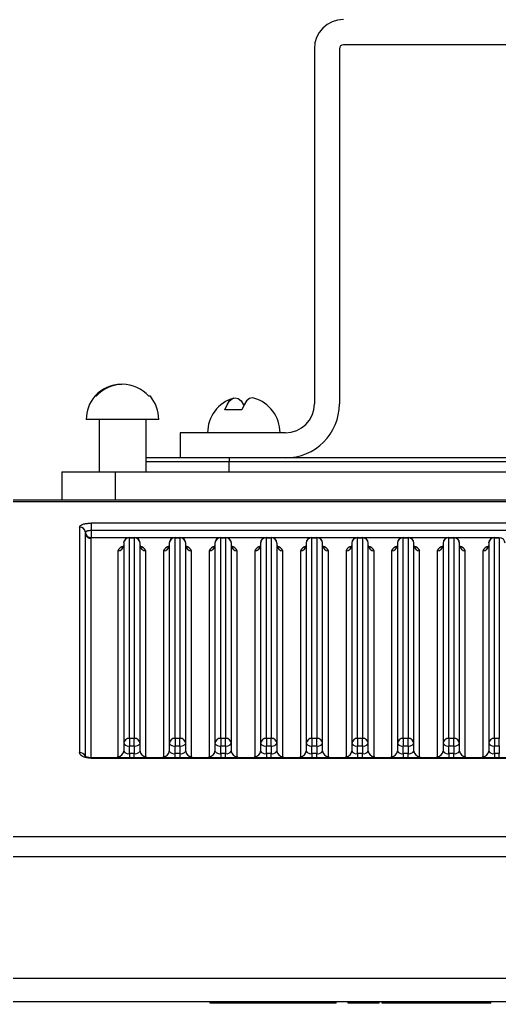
# Model space of a CAD drawing. Header units: millimetres. Extents: x -69706 to 52883, y -6882 to 68885.
# Drawn here: x 6007.5 to 6060.1, y 61153.5 to 61261.2 of the extents above; entities that cross this region are included whole.
import ezdxf

# ---------------------------------------------------------------- set-up
doc = ezdxf.new("R2010")
doc.units = ezdxf.units.MM
doc.layers.add('B2F-H-EQ-P-T20001$0$M-HVAC-EQPM', color=134, linetype='Continuous')

# ---------------------------------------------------------------- blocks, each defined once
blk = doc.blocks.new('B2F-H-EQ-P-T20001$0$CH-B2C-05、09-1000RT_20201019')
at = {"color": 0, "linetype": 'Continuous', "lineweight": 25}
for p, q in [((2181.5, -182.75), (2128.39, -182.75)), ((2125.22, -183.18), (2125.22, -222.07)), ((2127.96, -183.18), (2127.96, -222.07)), ((2101.31, -221.23), (2101.14, -221.23)), ((2107.24, -221.23), (2107.07, -221.23)), ((2117.27, -222.71), (2115.41, -222.71)), ((2108.16, -223.77), (2100.22, -223.77)), ((2101.65, -229.52), (2101.65, -223.77)), ((2106.73, -223.77), (2106.73, -229.52)), ((2122.04, -225.25), (2110.5, -225.25)), ((2110.5, -225.25), (2110.5, -227.99)), ((2115.86, -227.99), (2106.73, -227.99)), ((2194.04, -227.99), (2115.86, -227.99)), ((2115.86, -227.99), (2115.86, -228.37)), ((2106.73, -228.37), (2115.86, -228.37)), ((2115.86, -228.37), (2194.04, -228.37)), ((2115.86, -229.52), (2115.86, -228.37)), ((2097.54, -229.52), (2097.54, -232.61)), ((2097.54, -229.52), (2103.39, -229.52)), ((2103.39, -229.52), (2103.39, -232.61)), ((2103.39, -229.52), (2206.51, -229.52)), ((2330.47, -232.61), (1979.99, -232.61)), ((1979.99, -232.75), (2330.47, -232.75)), ((2099.49, -235.56), (2099.49, -260.26)), ((2209.69, -235.14), (2100.76, -235.14)), ((2100.76, -235.14), (2100.76, -235.94)), ((2100.13, -236.15), (2100.13, -236.23)), ((2100.13, -260.82), (2100.13, -236.23)), ((2209.69, -235.94), (2100.76, -235.94)), ((2100.76, -236.72), (2104.77, -236.72)), ((2100.76, -260.79), (2100.76, -236.81)), ((2104.95, -236.69), (2105.48, -236.69)), ((2104.95, -236.69), (2104.95, -236.73)), ((2104.95, -258.7), (2104.95, -236.73)), ((2104.95, -236.73), (2105.48, -236.73)), ((2105.48, -236.73), (2105.48, -236.69)), ((2105.48, -236.73), (2105.48, -258.7)), ((2105.66, -236.72), (2109.77, -236.72)), ((2109.95, -236.69), (2110.48, -236.69)), ((2109.95, -236.69), (2109.95, -236.73)), ((2109.95, -258.7), (2109.95, -236.73)), ((2109.95, -236.73), (2110.48, -236.73)), ((2110.48, -236.73), (2110.48, -236.69)), ((2110.48, -236.73), (2110.48, -258.7)), ((2110.66, -236.72), (2114.77, -236.72)), ((2114.95, -236.69), (2115.48, -236.69)), ((2114.95, -236.69), (2114.95, -236.73)), ((2114.95, -258.7), (2114.95, -236.73)), ((2114.95, -236.73), (2115.48, -236.73)), ((2115.48, -236.73), (2115.48, -236.69)), ((2115.48, -236.73), (2115.48, -258.7)), ((2115.66, -236.72), (2119.77, -236.72)), ((2119.95, -236.69), (2120.48, -236.69)), ((2119.95, -236.69), (2119.95, -236.73)), ((2119.95, -236.73), (2120.48, -236.73)), ((2119.95, -258.7), (2119.95, -236.73)), ((2120.48, -236.73), (2120.48, -236.69)), ((2120.48, -236.73), (2120.48, -258.7)), ((2120.66, -236.72), (2124.77, -236.72)), ((2124.95, -236.69), (2125.48, -236.69)), ((2124.95, -236.69), (2124.95, -236.73)), ((2124.95, -258.7), (2124.95, -236.73)), ((2124.95, -236.73), (2125.48, -236.73)), ((2125.48, -236.73), (2125.48, -236.69)), ((2125.48, -236.73), (2125.48, -258.7)), ((2125.66, -236.72), (2129.77, -236.72)), ((2129.95, -236.69), (2130.48, -236.69)), ((2129.95, -236.69), (2129.95, -236.73)), ((2129.95, -258.7), (2129.95, -236.73)), ((2129.95, -236.73), (2130.48, -236.73)), ((2130.48, -236.73), (2130.48, -236.69)), ((2130.48, -236.73), (2130.48, -258.7)), ((2130.66, -236.72), (2134.77, -236.72)), ((2134.95, -236.69), (2135.48, -236.69)), ((2134.95, -236.69), (2134.95, -236.73)), ((2134.95, -258.7), (2134.95, -236.73)), ((2134.95, -236.73), (2135.48, -236.73)), ((2135.48, -236.73), (2135.48, -236.69)), ((2135.48, -236.73), (2135.48, -258.7)), ((2135.66, -236.72), (2139.77, -236.72)), ((2139.95, -236.69), (2140.48, -236.69)), ((2139.95, -236.69), (2139.95, -236.73)), ((2139.95, -258.7), (2139.95, -236.73)), ((2139.95, -236.73), (2140.48, -236.73)), ((2140.48, -236.73), (2140.48, -236.69)), ((2140.48, -236.73), (2140.48, -258.7)), ((2140.66, -236.72), (2144.77, -236.72)), ((2144.95, -236.69), (2145.48, -236.69)), ((2144.95, -236.69), (2144.95, -236.73)), ((2144.95, -258.7), (2144.95, -236.73)), ((2144.95, -236.73), (2145.48, -236.73)), ((2145.48, -236.73), (2145.48, -236.69)), ((2145.48, -236.73), (2145.48, -258.7)), ((2104.32, -237.33), (2104.32, -259.26)), ((2106.12, -259.26), (2106.12, -237.33)), ((2109.32, -237.33), (2109.32, -259.26)), ((2111.12, -259.26), (2111.12, -237.33)), ((2114.32, -237.33), (2114.32, -259.26)), ((2116.12, -259.26), (2116.12, -237.33)), ((2119.32, -237.33), (2119.32, -259.26)), ((2121.12, -259.26), (2121.12, -237.33)), ((2124.32, -237.33), (2124.32, -259.26)), ((2126.12, -259.26), (2126.12, -237.33)), ((2129.32, -237.33), (2129.32, -259.26)), ((2131.12, -259.26), (2131.12, -237.33)), ((2134.32, -237.33), (2134.32, -259.26)), ((2136.12, -259.26), (2136.12, -237.33)), ((2139.32, -237.33), (2139.32, -259.26)), ((2141.12, -259.26), (2141.12, -237.33)), ((2144.32, -237.33), (2144.32, -259.26)), ((2103.68, -238.15), (2103.68, -260.68)), ((2106.75, -260.68), (2106.75, -238.15)), ((2108.68, -238.15), (2108.68, -260.68)), ((2111.75, -260.68), (2111.75, -238.15)), ((2113.68, -238.15), (2113.68, -260.68)), ((2116.75, -260.68), (2116.75, -238.15)), ((2118.68, -238.15), (2118.68, -260.68)), ((2121.75, -260.68), (2121.75, -238.15)), ((2123.68, -238.15), (2123.68, -260.68)), ((2126.75, -260.68), (2126.75, -238.15)), ((2128.68, -238.15), (2128.68, -260.68)), ((2131.75, -260.68), (2131.75, -238.15)), ((2133.68, -238.15), (2133.68, -260.68)), ((2136.75, -260.68), (2136.75, -238.15)), ((2138.68, -238.15), (2138.68, -260.68)), ((2141.75, -260.68), (2141.75, -238.15)), ((2143.68, -238.15), (2143.68, -260.68)), ((2104.32, -259.26), (2104.32, -260.1)), ((2105.48, -258.7), (2104.95, -258.7)), ((2104.95, -258.7), (2104.95, -259.53)), ((2104.95, -259.53), (2105.48, -259.53)), ((2104.95, -260.37), (2104.95, -259.53)), ((2105.48, -259.53), (2105.48, -258.7)), ((2105.48, -259.53), (2105.48, -260.37)), ((2106.12, -260.1), (2106.12, -259.26)), ((2109.32, -259.26), (2109.32, -260.1)), ((2110.48, -258.7), (2109.95, -258.7)), ((2109.95, -258.7), (2109.95, -259.53)), ((2109.95, -259.53), (2110.48, -259.53)), ((2109.95, -260.37), (2109.95, -259.53)), ((2110.48, -259.53), (2110.48, -258.7)), ((2110.48, -259.53), (2110.48, -260.37)), ((2111.12, -260.1), (2111.12, -259.26)), ((2114.32, -259.26), (2114.32, -260.1)), ((2114.95, -258.7), (2114.95, -259.53)), ((2115.48, -258.7), (2114.95, -258.7)), ((2114.95, -259.53), (2115.48, -259.53)), ((2114.95, -260.37), (2114.95, -259.53)), ((2115.48, -259.53), (2115.48, -258.7)), ((2115.48, -259.53), (2115.48, -260.37)), ((2116.12, -260.1), (2116.12, -259.26)), ((2119.32, -259.26), (2119.32, -260.1)), ((2119.95, -258.7), (2119.95, -259.53)), ((2120.48, -258.7), (2119.95, -258.7)), ((2119.95, -259.53), (2120.48, -259.53)), ((2119.95, -260.37), (2119.95, -259.53)), ((2120.48, -259.53), (2120.48, -258.7)), ((2120.48, -259.53), (2120.48, -260.37)), ((2121.12, -260.1), (2121.12, -259.26)), ((2124.32, -259.26), (2124.32, -260.1)), ((2125.48, -258.7), (2124.95, -258.7)), ((2124.95, -258.7), (2124.95, -259.53)), ((2124.95, -259.53), (2125.48, -259.53)), ((2124.95, -260.37), (2124.95, -259.53)), ((2125.48, -259.53), (2125.48, -258.7)), ((2125.48, -259.53), (2125.48, -260.37)), ((2126.12, -260.1), (2126.12, -259.26)), ((2129.32, -259.26), (2129.32, -260.1)), ((2130.48, -258.7), (2129.95, -258.7)), ((2129.95, -258.7), (2129.95, -259.53)), ((2129.95, -259.53), (2130.48, -259.53)), ((2129.95, -260.37), (2129.95, -259.53)), ((2130.48, -259.53), (2130.48, -258.7)), ((2130.48, -259.53), (2130.48, -260.37)), ((2131.12, -260.1), (2131.12, -259.26)), ((2134.32, -259.26), (2134.32, -260.1)), ((2134.95, -258.7), (2134.95, -259.53)), ((2135.48, -258.7), (2134.95, -258.7)), ((2134.95, -259.53), (2135.48, -259.53)), ((2134.95, -260.37), (2134.95, -259.53)), ((2135.48, -259.53), (2135.48, -258.7)), ((2135.48, -259.53), (2135.48, -260.37)), ((2136.12, -260.1), (2136.12, -259.26)), ((2139.32, -259.26), (2139.32, -260.1)), ((2139.95, -258.7), (2139.95, -259.53)), ((2140.48, -258.7), (2139.95, -258.7)), ((2139.95, -259.53), (2140.48, -259.53)), ((2139.95, -260.37), (2139.95, -259.53)), ((2140.48, -259.53), (2140.48, -258.7)), ((2140.48, -259.53), (2140.48, -260.37)), ((2141.12, -260.1), (2141.12, -259.26)), ((2144.32, -259.26), (2144.32, -260.1)), ((2145.48, -258.7), (2144.95, -258.7)), ((2144.95, -258.7), (2144.95, -259.53)), ((2144.95, -259.53), (2145.48, -259.53)), ((2144.95, -260.37), (2144.95, -259.53)), ((2145.48, -259.53), (2145.48, -258.7)), ((2145.48, -259.53), (2145.48, -260.37)), ((2105.48, -260.37), (2104.95, -260.37)), ((2104.95, -260.37), (2104.95, -260.79)), ((2105.48, -260.79), (2105.48, -260.37)), ((2110.48, -260.37), (2109.95, -260.37)), ((2109.95, -260.79), (2109.95, -260.37)), ((2110.48, -260.37), (2110.48, -260.79)), ((2115.48, -260.37), (2114.95, -260.37)), ((2114.95, -260.37), (2114.95, -260.79)), ((2115.48, -260.79), (2115.48, -260.37)), ((2120.48, -260.37), (2119.95, -260.37)), ((2119.95, -260.37), (2119.95, -260.79)), ((2120.48, -260.79), (2120.48, -260.37)), ((2125.48, -260.37), (2124.95, -260.37)), ((2124.95, -260.37), (2124.95, -260.79)), ((2125.48, -260.79), (2125.48, -260.37)), ((2130.48, -260.37), (2129.95, -260.37)), ((2129.95, -260.37), (2129.95, -260.79)), ((2130.48, -260.79), (2130.48, -260.37)), ((2135.48, -260.37), (2134.95, -260.37)), ((2134.95, -260.37), (2134.95, -260.79)), ((2135.48, -260.79), (2135.48, -260.37)), ((2140.48, -260.37), (2139.95, -260.37)), ((2139.95, -260.37), (2139.95, -260.79)), ((2140.48, -260.79), (2140.48, -260.37)), ((2145.48, -260.37), (2144.95, -260.37)), ((2144.95, -260.37), (2144.95, -260.79)), ((2145.48, -260.79), (2145.48, -260.37)), ((2100.76, -260.79), (2209.69, -260.79)), ((2100.76, -260.79), (2100.76, -260.87)), ((2100.76, -260.87), (2209.69, -260.87)), ((2415.34, -269.47), (1895.12, -269.47)), ((1895.12, -271.65), (2415.34, -271.65)), ((2415.34, -284.98), (1895.12, -284.98)), ((1895.12, -287.52), (2415.34, -287.52)), ((2113.78, -287.71), (2113.78, -287.52)), ((2115.25, -287.71), (2115.25, -287.52)), ((2116.75, -287.71), (2116.75, -287.52)), ((2125.34, -287.71), (2125.34, -287.52)), ((2125.66, -287.71), (2125.66, -287.52)), ((2127.61, -287.71), (2127.61, -287.52)), ((2128.91, -287.71), (2128.91, -287.52)), ((2130.39, -287.71), (2130.39, -287.52)), ((2132.33, -287.71), (2132.33, -287.52)), ((2132.66, -287.71), (2132.66, -287.52)), ((2134.92, -287.71), (2134.92, -287.52)), ((2141.12, -287.71), (2141.12, -287.52)), ((2142.6, -287.71), (2142.6, -287.52)), ((2144.54, -287.71), (2144.54, -287.52)), ((2115.25, -287.71), (2113.78, -287.71)), ((2116.75, -287.71), (2115.25, -287.71)), ((2125.34, -287.71), (2116.75, -287.71)), ((2125.66, -287.71), (2125.34, -287.71)), ((2127.61, -287.71), (2125.66, -287.71)), ((2130.39, -287.71), (2128.91, -287.71)), ((2132.33, -287.71), (2130.39, -287.71)), ((2134.92, -287.71), (2132.66, -287.71)), ((2141.12, -287.71), (2134.92, -287.71)), ((2142.6, -287.71), (2141.12, -287.71)), ((2144.54, -287.71), (2142.6, -287.71))]:
    blk.add_line(p, q, dxfattribs=at)
at = {"color": 0, "linetype": 'Continuous', "lineweight": 25, "flags": 128}
for points in [[(2115.41, -222.71), (2115.64, -222.16), (2115.92, -221.75), (2116.23, -221.5), (2116.55, -221.41), (2116.87, -221.5), (2117.18, -221.75), (2117.46, -222.16), (2117.48, -222.21)], [(2118.59, -221.44), (2118.41, -221.41), (2118.09, -221.5), (2117.79, -221.75), (2117.51, -222.16), (2117.27, -222.71)], [(2103.71, -260.79), (2103.71, -260.78), (2103.68, -260.68)], [(2106.75, -260.68), (2106.73, -260.78), (2106.72, -260.79)], [(2108.71, -260.79), (2108.71, -260.78), (2108.68, -260.68)], [(2111.75, -260.68), (2111.73, -260.78), (2111.72, -260.79)], [(2113.71, -260.79), (2113.71, -260.78), (2113.68, -260.68)], [(2116.75, -260.68), (2116.73, -260.78), (2116.72, -260.79)], [(2118.71, -260.79), (2118.71, -260.78), (2118.68, -260.68)], [(2121.75, -260.68), (2121.73, -260.78), (2121.72, -260.79)], [(2123.71, -260.79), (2123.71, -260.78), (2123.68, -260.68)], [(2126.75, -260.68), (2126.73, -260.78), (2126.72, -260.79)], [(2128.71, -260.79), (2128.71, -260.78), (2128.68, -260.68)], [(2131.75, -260.68), (2131.73, -260.78), (2131.73, -260.79)], [(2133.71, -260.79), (2133.71, -260.78), (2133.68, -260.68)], [(2136.75, -260.68), (2136.73, -260.78), (2136.73, -260.79)], [(2138.71, -260.79), (2138.71, -260.78), (2138.68, -260.68)], [(2141.75, -260.68), (2141.73, -260.78), (2141.73, -260.79)], [(2143.71, -260.79), (2143.71, -260.78), (2143.68, -260.68)]]:
    blk.add_lwpolyline(points, dxfattribs=at)
at = {"color": 0, "linetype": 'Continuous', "lineweight": 25}
for centre, radius, start, end in [((2128.39, -183.18), 3.18, 90, 180), ((2128.39, -183.18), 0.432, 90, 180), ((2104, -223.68), 3.74, 88.944, 139.2394), ((2104.19, -223.77), 3.84, 41.44, 138.56), ((2104.19, -223.77), 3.97, 140.2234, 180), ((2104.19, -223.77), 3.97, 0, 39.7766), ((2117.48, -225.25), 3.97, 106.1945, 180), ((2117.48, -225.25), 3.97, 0, 73.8055), ((2122.04, -222.07), 5.92, 270, 0), ((2122.04, -222.07), 3.18, 270, 0), ((2099.51, -236.18), 0.618, 2.6808, 91.6027), ((2100.73, -236.2), 0.608, 182.8871, 272.6212), ((2104.95, -237.33), 0.635, 90, 180), ((2104.93, -237.35), 0.616, 88.2451, 178.1276), ((2105.48, -237.33), 0.635, 0, 90), ((2105.5, -237.35), 0.616, 1.8722, 91.7444), ((2109.95, -237.33), 0.635, 90, 180), ((2109.93, -237.35), 0.617, 88.256, 178.1167), ((2110.48, -237.33), 0.635, 0, 90), ((2110.5, -237.35), 0.617, 1.8941, 91.7332), ((2114.95, -237.33), 0.635, 90, 180), ((2114.93, -237.35), 0.617, 88.256, 178.1167), ((2115.48, -237.33), 0.635, 0, 90), ((2115.5, -237.35), 0.617, 1.8941, 91.7332), ((2119.95, -237.33), 0.635, 90, 180), ((2119.93, -237.35), 0.617, 88.256, 178.1167), ((2120.48, -237.33), 0.635, 0, 90), ((2120.5, -237.35), 0.617, 1.8941, 91.7332), ((2124.95, -237.33), 0.635, 90, 180), ((2124.93, -237.35), 0.617, 88.256, 178.1167), ((2125.48, -237.33), 0.635, 0, 90), ((2125.5, -237.35), 0.617, 1.8941, 91.7332), ((2129.95, -237.33), 0.635, 90, 180), ((2129.93, -237.35), 0.617, 88.256, 178.1167), ((2130.48, -237.33), 0.635, 0, 90), ((2130.5, -237.35), 0.617, 1.8879, 91.7394), ((2134.95, -237.33), 0.635, 90, 180), ((2134.93, -237.35), 0.617, 88.2606, 178.1121), ((2135.48, -237.33), 0.635, 0, 90), ((2135.5, -237.35), 0.617, 1.8879, 91.7394), ((2139.95, -237.33), 0.635, 90, 180), ((2139.93, -237.35), 0.617, 88.2606, 178.1121), ((2140.48, -237.33), 0.635, 0, 90), ((2140.5, -237.35), 0.617, 1.8879, 91.7394), ((2144.95, -237.33), 0.635, 90, 180), ((2144.93, -237.35), 0.617, 88.2606, 178.1121), ((2145.5, -237.35), 0.617, 1.8833, 91.744), ((2103.71, -237.54), 0.608, 267.3577, 357.1104), ((2104.37, -238.43), 0.741, 94.0014, 157.8817), ((2106.72, -237.54), 0.608, 182.9115, 272.6204), ((2106.07, -238.43), 0.741, 22.0824, 86.0344), ((2108.71, -237.54), 0.608, 267.3577, 357.1104), ((2109.37, -238.43), 0.741, 94.0014, 157.8817), ((2111.72, -237.54), 0.608, 182.8892, 272.632), ((2111.07, -238.43), 0.741, 22.0938, 86.0129), ((2113.71, -237.54), 0.608, 267.3577, 357.1104), ((2114.37, -238.43), 0.741, 94.0014, 157.8817), ((2116.72, -237.54), 0.608, 182.8892, 272.632), ((2116.07, -238.43), 0.741, 22.0938, 86.0129), ((2118.71, -237.54), 0.608, 267.3577, 357.1104), ((2119.37, -238.43), 0.741, 94.0014, 157.8817), ((2121.72, -237.54), 0.608, 182.8892, 272.632), ((2121.07, -238.43), 0.741, 22.0938, 86.0129), ((2123.71, -237.54), 0.608, 267.3577, 357.1104), ((2124.37, -238.43), 0.741, 94.0014, 157.8817), ((2126.72, -237.54), 0.608, 182.8892, 272.632), ((2126.07, -238.43), 0.741, 22.0938, 86.0129), ((2128.71, -237.54), 0.608, 267.3577, 357.1104), ((2129.37, -238.43), 0.741, 94.0014, 157.8817), ((2131.73, -237.54), 0.608, 182.8892, 272.632), ((2131.07, -238.43), 0.741, 22.0938, 86.0129), ((2133.71, -237.54), 0.608, 267.3577, 357.1104), ((2134.37, -238.43), 0.741, 94.0014, 157.8817), ((2136.73, -237.54), 0.608, 182.8892, 272.632), ((2136.07, -238.43), 0.741, 22.0938, 86.0129), ((2138.71, -237.54), 0.608, 267.368, 357.1108), ((2139.37, -238.43), 0.741, 93.9871, 157.9062), ((2141.73, -237.54), 0.608, 182.8896, 272.6423), ((2141.07, -238.43), 0.741, 22.1183, 85.9986), ((2143.71, -237.54), 0.608, 267.368, 357.1108), ((2144.37, -238.43), 0.741, 93.9871, 157.9062), ((2104.92, -259.3), 0.601, 86.6583, 176.258), ((2104.82, -258.95), 0.593, 211.7972, 282.7722), ((2105.52, -259.3), 0.601, 3.7416, 93.3314), ((2105.61, -258.95), 0.593, 257.2343, 328.2039), ((2109.92, -259.3), 0.601, 86.6693, 176.247), ((2109.82, -258.95), 0.593, 211.8086, 282.7608), ((2110.52, -259.3), 0.602, 3.764, 93.3197), ((2110.61, -258.95), 0.593, 257.2516, 328.179), ((2114.92, -259.3), 0.601, 86.6693, 176.247), ((2114.82, -258.95), 0.593, 211.8086, 282.7608), ((2115.52, -259.3), 0.602, 3.764, 93.3197), ((2115.61, -258.95), 0.593, 257.2516, 328.179), ((2119.92, -259.3), 0.601, 86.6693, 176.247), ((2119.82, -258.95), 0.593, 211.8086, 282.7608), ((2120.52, -259.3), 0.602, 3.764, 93.3197), ((2120.61, -258.95), 0.593, 257.2516, 328.179), ((2124.92, -259.3), 0.601, 86.6693, 176.247), ((2124.82, -258.95), 0.593, 211.8086, 282.7608), ((2125.52, -259.3), 0.602, 3.764, 93.3197), ((2125.61, -258.95), 0.593, 257.2516, 328.179), ((2129.92, -259.3), 0.601, 86.6693, 176.247), ((2129.82, -258.95), 0.593, 211.8086, 282.7608), ((2130.52, -259.3), 0.601, 3.7577, 93.326), ((2130.61, -258.95), 0.593, 257.2446, 328.1859), ((2134.92, -259.3), 0.601, 86.674, 176.2423), ((2134.82, -258.95), 0.593, 211.8141, 282.7554), ((2135.52, -259.3), 0.601, 3.7577, 93.326), ((2135.61, -258.95), 0.593, 257.2446, 328.1859), ((2139.92, -259.3), 0.601, 86.674, 176.2423), ((2139.82, -258.95), 0.593, 211.8141, 282.7554), ((2140.52, -259.3), 0.601, 3.7577, 93.326), ((2140.61, -258.95), 0.593, 257.2446, 328.1859), ((2144.92, -259.3), 0.601, 86.674, 176.2423), ((2144.82, -258.95), 0.593, 211.8141, 282.7554), ((2099.51, -260.9), 0.637, 25.0549, 91.7659), ((2103.71, -260.07), 0.608, 267.3577, 357.1104), ((2104.82, -259.79), 0.593, 211.7972, 282.7722), ((2105.61, -259.79), 0.593, 257.2343, 328.2039), ((2106.72, -260.07), 0.608, 182.9115, 272.6204), ((2108.71, -260.07), 0.608, 267.3577, 357.1104), ((2109.82, -259.79), 0.593, 211.8086, 282.7608), ((2110.61, -259.79), 0.593, 257.2516, 328.179), ((2111.72, -260.07), 0.608, 182.8892, 272.632), ((2113.71, -260.07), 0.608, 267.3577, 357.1104), ((2114.82, -259.79), 0.593, 211.8086, 282.7608), ((2115.61, -259.79), 0.593, 257.2516, 328.179), ((2116.72, -260.07), 0.608, 182.8892, 272.632), ((2118.71, -260.07), 0.608, 267.3577, 357.1104), ((2119.82, -259.79), 0.593, 211.8086, 282.7608), ((2120.61, -259.79), 0.593, 257.2516, 328.179), ((2121.72, -260.07), 0.608, 182.8892, 272.632), ((2123.71, -260.07), 0.608, 267.3577, 357.1104), ((2124.82, -259.79), 0.593, 211.8086, 282.7608), ((2125.61, -259.79), 0.593, 257.2516, 328.179), ((2126.72, -260.07), 0.608, 182.8892, 272.632), ((2128.71, -260.07), 0.608, 267.3577, 357.1104), ((2129.82, -259.79), 0.593, 211.8086, 282.7608), ((2130.61, -259.79), 0.593, 257.2446, 328.1859), ((2131.73, -260.07), 0.608, 182.8892, 272.632), ((2133.71, -260.07), 0.608, 267.3577, 357.1104), ((2134.82, -259.79), 0.593, 211.8141, 282.7554), ((2135.61, -259.79), 0.593, 257.2446, 328.1859), ((2136.73, -260.07), 0.608, 182.8892, 272.632), ((2138.71, -260.07), 0.608, 267.368, 357.1108), ((2139.82, -259.79), 0.593, 211.8141, 282.7554), ((2140.61, -259.79), 0.593, 257.2446, 328.1859), ((2141.73, -260.07), 0.608, 182.8896, 272.6423), ((2143.71, -260.07), 0.608, 267.368, 357.1108), ((2144.82, -259.79), 0.593, 211.8141, 282.7554)]:
    blk.add_arc(centre, radius, start, end, dxfattribs=at)
for points, knots in [([(2099.49, -235.56), (2099.5, -235.53), (2099.51, -235.45), (2099.67, -235.33), (2099.95, -235.22), (2100.33, -235.15), (2100.62, -235.14), (2100.76, -235.14)], [0, 0, 0, 0, 0.144114, 0.359039, 0.573104, 0.786581, 1, 1, 1, 1]), ([(2100.76, -235.94), (2100.68, -235.94), (2100.56, -235.95), (2100.41, -235.98), (2100.33, -236), (2100.26, -236.02), (2100.2, -236.05), (2100.14, -236.1), (2100.13, -236.13), (2100.13, -236.15)], [0, 0, 0, 0, 0.237936, 0.365527, 0.499641, 0.559183, 0.662888, 0.809475, 1, 1, 1, 1]), ([(2100.13, -236.15), (2100.13, -236.21), (2100.15, -236.34), (2100.24, -236.49), (2100.36, -236.59), (2100.47, -236.66), (2100.61, -236.71), (2100.71, -236.72), (2100.76, -236.72)], [0, 0, 0, 0, 0.197513, 0.429385, 0.559083, 0.697293, 0.844315, 1, 1, 1, 1]), ([(2100.76, -235.94), (2100.76, -236.01), (2100.76, -236.17), (2100.76, -236.4), (2100.76, -236.6), (2100.76, -236.68), (2100.76, -236.72)], [0, 0, 0, 0, 0.250103, 0.499928, 0.749915, 1, 1, 1, 1]), ([(2100.76, -236.81), (2100.76, -236.78), (2100.76, -236.75), (2100.76, -236.72), (2100.76, -236.72)], [0, 0, 0, 0, 0.975663, 1, 1, 1, 1]), ([(2104.23, -237.82), (2104.23, -237.82), (2104.22, -237.82), (2104.27, -237.77), (2104.31, -237.67), (2104.32, -237.59), (2104.32, -237.57)], [0, 0, 0, 0, 0.086158, 0.427737, 0.8455, 1, 1, 1, 1]), ([(2106.12, -237.57), (2106.13, -237.65), (2106.15, -237.77), (2106.22, -237.82), (2106.21, -237.82), (2106.21, -237.82)], [0, 0, 0, 0, 0.584603, 0.914946, 1, 1, 1, 1]), ([(2109.23, -237.82), (2109.23, -237.82), (2109.22, -237.82), (2109.27, -237.77), (2109.31, -237.67), (2109.32, -237.59), (2109.32, -237.57)], [0, 0, 0, 0, 0.086158, 0.427737, 0.8455, 1, 1, 1, 1]), ([(2111.12, -237.57), (2111.13, -237.65), (2111.15, -237.77), (2111.22, -237.82), (2111.21, -237.82), (2111.21, -237.82)], [0, 0, 0, 0, 0.584591, 0.914943, 1, 1, 1, 1]), ([(2114.23, -237.82), (2114.23, -237.82), (2114.22, -237.82), (2114.27, -237.77), (2114.31, -237.67), (2114.32, -237.59), (2114.32, -237.57)], [0, 0, 0, 0, 0.086158, 0.427737, 0.8455, 1, 1, 1, 1]), ([(2116.12, -237.57), (2116.13, -237.65), (2116.15, -237.77), (2116.22, -237.82), (2116.21, -237.82), (2116.21, -237.82)], [0, 0, 0, 0, 0.584591, 0.914943, 1, 1, 1, 1]), ([(2119.23, -237.82), (2119.23, -237.82), (2119.22, -237.82), (2119.27, -237.77), (2119.31, -237.67), (2119.32, -237.59), (2119.32, -237.57)], [0, 0, 0, 0, 0.086158, 0.427737, 0.8455, 1, 1, 1, 1]), ([(2121.12, -237.57), (2121.13, -237.65), (2121.15, -237.77), (2121.22, -237.82), (2121.21, -237.82), (2121.21, -237.82)], [0, 0, 0, 0, 0.584599, 0.914956, 1, 1, 1, 1]), ([(2124.23, -237.82), (2124.23, -237.82), (2124.22, -237.82), (2124.27, -237.77), (2124.31, -237.67), (2124.32, -237.59), (2124.32, -237.57)], [0, 0, 0, 0, 0.086158, 0.427737, 0.8455, 1, 1, 1, 1]), ([(2126.12, -237.57), (2126.13, -237.65), (2126.15, -237.77), (2126.22, -237.82), (2126.21, -237.82), (2126.21, -237.82)], [0, 0, 0, 0, 0.584599, 0.914956, 1, 1, 1, 1]), ([(2129.23, -237.82), (2129.23, -237.82), (2129.22, -237.82), (2129.27, -237.77), (2129.31, -237.67), (2129.32, -237.59), (2129.32, -237.57)], [0, 0, 0, 0, 0.086158, 0.427737, 0.8455, 1, 1, 1, 1]), ([(2131.12, -237.57), (2131.13, -237.65), (2131.15, -237.77), (2131.22, -237.82), (2131.21, -237.82), (2131.21, -237.82)], [0, 0, 0, 0, 0.584599, 0.914956, 1, 1, 1, 1]), ([(2134.23, -237.82), (2134.23, -237.82), (2134.22, -237.82), (2134.27, -237.77), (2134.31, -237.67), (2134.32, -237.59), (2134.32, -237.57)], [0, 0, 0, 0, 0.086158, 0.427773, 0.8455, 1, 1, 1, 1]), ([(2136.12, -237.57), (2136.13, -237.65), (2136.15, -237.77), (2136.22, -237.82), (2136.21, -237.82), (2136.21, -237.82)], [0, 0, 0, 0, 0.584632, 0.914955, 1, 1, 1, 1]), ([(2139.23, -237.82), (2139.23, -237.82), (2139.22, -237.82), (2139.27, -237.77), (2139.31, -237.67), (2139.32, -237.59), (2139.32, -237.57)], [0, 0, 0, 0, 0.086158, 0.427773, 0.8455, 1, 1, 1, 1]), ([(2141.12, -237.57), (2141.13, -237.65), (2141.15, -237.77), (2141.22, -237.82), (2141.21, -237.82), (2141.21, -237.82)], [0, 0, 0, 0, 0.584632, 0.914955, 1, 1, 1, 1]), ([(2144.23, -237.82), (2144.23, -237.82), (2144.22, -237.82), (2144.27, -237.77), (2144.31, -237.67), (2144.32, -237.59), (2144.32, -237.57)], [0, 0, 0, 0, 0.086156, 0.427762, 0.845514, 1, 1, 1, 1]), ([(2100.76, -260.87), (2100.67, -260.87), (2100.43, -260.86), (2100.08, -260.79), (2099.75, -260.65), (2099.53, -260.47), (2099.51, -260.33), (2099.49, -260.26)], [0, 0, 0, 0, 0.139654, 0.354194, 0.569258, 0.784572, 1, 1, 1, 1]), ([(2100.07, -260.64), (2100.07, -260.64), (2100.06, -260.63), (2100.1, -260.66), (2100.21, -260.71), (2100.39, -260.76), (2100.59, -260.79), (2100.72, -260.79), (2100.76, -260.79)], [0, 0, 0, 0, 0.060788, 0.228699, 0.421785, 0.630698, 0.872316, 1, 1, 1, 1])]:
    blk.add_open_spline(points, degree=3, knots=knots, dxfattribs=at)

msp = doc.modelspace()

# ---------------------------------------------------------------- block references
at = {"layer": 'B2F-H-EQ-P-T20001$0$M-HVAC-EQPM'}
msp.add_blockref('B2F-H-EQ-P-T20001$0$CH-B2C-05、09-1000RT_20201019', (3914.631, 61441.218, 8.109), dxfattribs=at)

doc.saveas('drawing.dxf')
